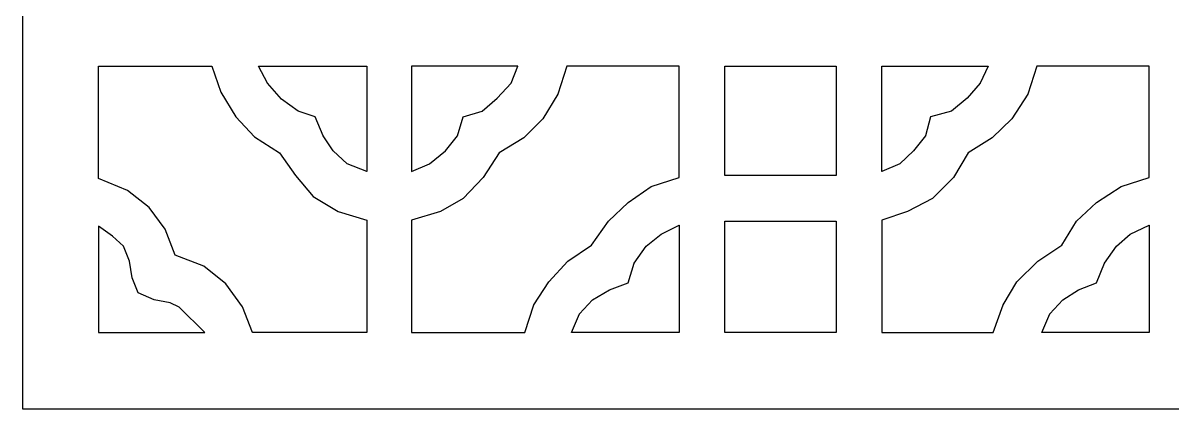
# Model space of a CAD drawing. Header units: centimetres. Extents: x 18.13 to 27, y 0.12 to 9.
# Drawn here: x 18.13 to 22.569, y 0.124 to 1.616 of the extents above; entities that cross this region are included whole.
import ezdxf

# ---------------------------------------------------------------- set-up
doc = ezdxf.new("R2010")
doc.units = ezdxf.units.CM
doc.header["$MEASUREMENT"] = 0
doc.layers.add('layer 1', color=7, linetype='Continuous')

msp = doc.modelspace()

# ---------------------------------------------------------------- linework, layer by layer
at = {"layer": 'layer 1', "color": 250}
for points, knots in [([(18.13026, 9.00077), (18.13026, 9.00077), (18.13026, 0.12357), (18.13026, 0.12357), (18.13026, 0.12357), (18.13026, 0.12357), (26.99977, 0.12357), (26.99977, 0.12357), (26.99977, 0.12357), (26.99977, 0.12357), (26.99977, 9.00077), (26.99977, 9.00077), (26.99977, 9.00077), (26.99977, 9.00077), (18.13026, 9.00077), (18.13026, 9.00077)], [0, 0, 0, 0, 0.2, 0.2, 0.2, 0.2, 0.4, 0.4, 0.4, 0.4, 0.6, 0.6, 0.6, 0.6, 1, 1, 1, 1]), ([(18.85981, 1.44827), (18.85981, 1.44827), (18.42207, 1.44827), (18.42207, 1.44827), (18.42207, 1.44827), (18.42207, 1.44827), (18.42207, 1.01435), (18.42207, 1.01435), (18.42207, 1.01435), (18.42207, 1.01435), (18.53341, 0.96829), (18.53341, 0.96829), (18.53341, 0.96829), (18.53341, 0.96829), (18.61791, 0.90302), (18.61791, 0.90302), (18.61791, 0.90302), (18.61791, 0.90302), (18.67935, 0.81855), (18.67935, 0.81855), (18.67935, 0.81855), (18.67935, 0.81855), (18.71774, 0.71872), (18.71774, 0.71872), (18.71774, 0.71872), (18.71774, 0.71872), (18.82906, 0.67645), (18.82906, 0.67645), (18.82906, 0.67645), (18.82906, 0.67645), (18.91356, 0.60736), (18.91356, 0.60736), (18.91356, 0.60736), (18.91356, 0.60736), (18.97885, 0.51906), (18.97885, 0.51906), (18.97885, 0.51906), (18.97885, 0.51906), (19.01722, 0.41924), (19.01722, 0.41924), (19.01722, 0.41924), (19.01722, 0.41924), (19.45879, 0.41924), (19.45879, 0.41924), (19.45879, 0.41924), (19.45879, 0.41924), (19.45879, 0.85312), (19.45879, 0.85312), (19.45879, 0.85312), (19.45879, 0.85312), (19.34742, 0.88767), (19.34742, 0.88767), (19.34742, 0.88767), (19.34742, 0.88767), (19.25143, 0.94525), (19.25143, 0.94525), (19.25143, 0.94525), (19.25143, 0.94525), (19.18233, 1.02589), (19.18233, 1.02589), (19.18233, 1.02589), (19.18233, 1.02589), (19.12088, 1.1142), (19.12088, 1.1142), (19.12088, 1.1142), (19.12088, 1.1142), (19.02491, 1.17561), (19.02491, 1.17561), (19.02491, 1.17561), (19.02491, 1.17561), (18.95194, 1.25242), (18.95194, 1.25242), (18.95194, 1.25242), (18.95194, 1.25242), (18.89436, 1.34842), (18.89436, 1.34842), (18.89436, 1.34842), (18.89436, 1.34842), (18.85981, 1.44827), (18.85981, 1.44827)], [0, 0, 0, 0, 0.047619, 0.047619, 0.047619, 0.047619, 0.0952381, 0.0952381, 0.0952381, 0.0952381, 0.1428571, 0.1428571, 0.1428571, 0.1428571, 0.1904762, 0.1904762, 0.1904762, 0.1904762, 0.2380952, 0.2380952, 0.2380952, 0.2380952, 0.2857143, 0.2857143, 0.2857143, 0.2857143, 0.3333333, 0.3333333, 0.3333333, 0.3333333, 0.3809524, 0.3809524, 0.3809524, 0.3809524, 0.4285714, 0.4285714, 0.4285714, 0.4285714, 0.4761905, 0.4761905, 0.4761905, 0.4761905, 0.5238095, 0.5238095, 0.5238095, 0.5238095, 0.5714286, 0.5714286, 0.5714286, 0.5714286, 0.6190476, 0.6190476, 0.6190476, 0.6190476, 0.6666667, 0.6666667, 0.6666667, 0.6666667, 0.7142857, 0.7142857, 0.7142857, 0.7142857, 0.7619048, 0.7619048, 0.7619048, 0.7619048, 0.8095238, 0.8095238, 0.8095238, 0.8095238, 0.8571429, 0.8571429, 0.8571429, 0.8571429, 0.9047619, 0.9047619, 0.9047619, 0.9047619, 1, 1, 1, 1]), ([(19.04026, 1.44827), (19.04026, 1.44827), (19.07481, 1.38297), (19.07481, 1.38297), (19.07481, 1.38297), (19.07481, 1.38297), (19.12858, 1.32154), (19.12858, 1.32154), (19.12858, 1.32154), (19.12858, 1.32154), (19.19384, 1.27548), (19.19384, 1.27548), (19.19384, 1.27548), (19.19384, 1.27548), (19.25913, 1.25242), (19.25913, 1.25242), (19.25913, 1.25242), (19.25913, 1.25242), (19.28981, 1.17945), (19.28981, 1.17945), (19.28981, 1.17945), (19.28981, 1.17945), (19.32823, 1.12189), (19.32823, 1.12189), (19.32823, 1.12189), (19.32823, 1.12189), (19.382, 1.07196), (19.382, 1.07196), (19.382, 1.07196), (19.382, 1.07196), (19.45879, 1.04124), (19.45879, 1.04124), (19.45879, 1.04124), (19.45879, 1.04124), (19.45879, 1.44827), (19.45879, 1.44827), (19.45879, 1.44827), (19.45879, 1.44827), (19.04026, 1.44827), (19.04026, 1.44827)], [0, 0, 0, 0, 0.0909091, 0.0909091, 0.0909091, 0.0909091, 0.1818182, 0.1818182, 0.1818182, 0.1818182, 0.2727273, 0.2727273, 0.2727273, 0.2727273, 0.3636364, 0.3636364, 0.3636364, 0.3636364, 0.4545455, 0.4545455, 0.4545455, 0.4545455, 0.5454545, 0.5454545, 0.5454545, 0.5454545, 0.6363636, 0.6363636, 0.6363636, 0.6363636, 0.7272727, 0.7272727, 0.7272727, 0.7272727, 0.8181818, 0.8181818, 0.8181818, 0.8181818, 1, 1, 1, 1]), ([(19.63155, 1.04124), (19.63155, 1.04124), (19.63155, 1.44827), (19.63155, 1.44827), (19.63155, 1.44827), (19.63155, 1.44827), (20.04239, 1.44827), (20.04239, 1.44827), (20.04239, 1.44827), (20.04239, 1.44827), (20.01551, 1.38297), (20.01551, 1.38297), (20.01551, 1.38297), (20.01551, 1.38297), (19.96178, 1.32539), (19.96178, 1.32539), (19.96178, 1.32539), (19.96178, 1.32539), (19.90418, 1.27548), (19.90418, 1.27548), (19.90418, 1.27548), (19.90418, 1.27548), (19.83119, 1.25242), (19.83119, 1.25242), (19.83119, 1.25242), (19.83119, 1.25242), (19.80818, 1.17945), (19.80818, 1.17945), (19.80818, 1.17945), (19.80818, 1.17945), (19.76209, 1.12189), (19.76209, 1.12189), (19.76209, 1.12189), (19.76209, 1.12189), (19.7007, 1.07196), (19.7007, 1.07196), (19.7007, 1.07196), (19.7007, 1.07196), (19.63155, 1.04124), (19.63155, 1.04124)], [0, 0, 0, 0, 0.0909091, 0.0909091, 0.0909091, 0.0909091, 0.1818182, 0.1818182, 0.1818182, 0.1818182, 0.2727273, 0.2727273, 0.2727273, 0.2727273, 0.3636364, 0.3636364, 0.3636364, 0.3636364, 0.4545455, 0.4545455, 0.4545455, 0.4545455, 0.5454545, 0.5454545, 0.5454545, 0.5454545, 0.6363636, 0.6363636, 0.6363636, 0.6363636, 0.7272727, 0.7272727, 0.7272727, 0.7272727, 0.8181818, 0.8181818, 0.8181818, 0.8181818, 1, 1, 1, 1]), ([(20.23055, 1.44827), (20.23055, 1.44827), (20.66442, 1.44827), (20.66442, 1.44827), (20.66442, 1.44827), (20.66442, 1.44827), (20.66442, 1.01821), (20.66442, 1.01821), (20.66442, 1.01821), (20.66442, 1.01821), (20.55692, 0.98366), (20.55692, 0.98366), (20.55692, 0.98366), (20.55692, 0.98366), (20.46861, 0.92222), (20.46861, 0.92222), (20.46861, 0.92222), (20.46861, 0.92222), (20.3918, 0.84925), (20.3918, 0.84925), (20.3918, 0.84925), (20.3918, 0.84925), (20.32654, 0.75708), (20.32654, 0.75708), (20.32654, 0.75708), (20.32654, 0.75708), (20.23439, 0.69565), (20.23439, 0.69565), (20.23439, 0.69565), (20.23439, 0.69565), (20.16144, 0.61504), (20.16144, 0.61504), (20.16144, 0.61504), (20.16144, 0.61504), (20.10382, 0.52672), (20.10382, 0.52672), (20.10382, 0.52672), (20.10382, 0.52672), (20.06927, 0.41924), (20.06927, 0.41924), (20.06927, 0.41924), (20.06927, 0.41924), (19.63155, 0.41924), (19.63155, 0.41924), (19.63155, 0.41924), (19.63155, 0.41924), (19.63155, 0.85312), (19.63155, 0.85312), (19.63155, 0.85312), (19.63155, 0.85312), (19.74293, 0.88767), (19.74293, 0.88767), (19.74293, 0.88767), (19.74293, 0.88767), (19.83119, 0.93755), (19.83119, 0.93755), (19.83119, 0.93755), (19.83119, 0.93755), (19.90802, 1.01821), (19.90802, 1.01821), (19.90802, 1.01821), (19.90802, 1.01821), (19.96948, 1.1142), (19.96948, 1.1142), (19.96948, 1.1142), (19.96948, 1.1142), (20.06541, 1.17179), (20.06541, 1.17179), (20.06541, 1.17179), (20.06541, 1.17179), (20.13838, 1.24474), (20.13838, 1.24474), (20.13838, 1.24474), (20.13838, 1.24474), (20.19595, 1.34073), (20.19595, 1.34073), (20.19595, 1.34073), (20.19595, 1.34073), (20.23055, 1.44827), (20.23055, 1.44827)], [0, 0, 0, 0, 0.047619, 0.047619, 0.047619, 0.047619, 0.0952381, 0.0952381, 0.0952381, 0.0952381, 0.1428571, 0.1428571, 0.1428571, 0.1428571, 0.1904762, 0.1904762, 0.1904762, 0.1904762, 0.2380952, 0.2380952, 0.2380952, 0.2380952, 0.2857143, 0.2857143, 0.2857143, 0.2857143, 0.3333333, 0.3333333, 0.3333333, 0.3333333, 0.3809524, 0.3809524, 0.3809524, 0.3809524, 0.4285714, 0.4285714, 0.4285714, 0.4285714, 0.4761905, 0.4761905, 0.4761905, 0.4761905, 0.5238095, 0.5238095, 0.5238095, 0.5238095, 0.5714286, 0.5714286, 0.5714286, 0.5714286, 0.6190476, 0.6190476, 0.6190476, 0.6190476, 0.6666667, 0.6666667, 0.6666667, 0.6666667, 0.7142857, 0.7142857, 0.7142857, 0.7142857, 0.7619048, 0.7619048, 0.7619048, 0.7619048, 0.8095238, 0.8095238, 0.8095238, 0.8095238, 0.8571429, 0.8571429, 0.8571429, 0.8571429, 0.9047619, 0.9047619, 0.9047619, 0.9047619, 1, 1, 1, 1]), ([(21.27103, 1.02589), (21.27103, 1.02589), (21.27103, 1.44827), (21.27103, 1.44827), (21.27103, 1.44827), (21.27103, 1.44827), (20.84102, 1.44827), (20.84102, 1.44827), (20.84102, 1.44827), (20.84102, 1.44827), (20.84102, 1.02589), (20.84102, 1.02589), (20.84102, 1.02589), (20.84102, 1.02589), (21.27103, 1.02589), (21.27103, 1.02589)], [0, 0, 0, 0, 0.2, 0.2, 0.2, 0.2, 0.4, 0.4, 0.4, 0.4, 0.6, 0.6, 0.6, 0.6, 1, 1, 1, 1]), ([(21.44771, 1.44827), (21.44771, 1.44827), (21.44771, 1.04124), (21.44771, 1.04124), (21.44771, 1.04124), (21.44771, 1.04124), (21.5168, 1.07196), (21.5168, 1.07196), (21.5168, 1.07196), (21.5168, 1.07196), (21.57057, 1.12189), (21.57057, 1.12189), (21.57057, 1.12189), (21.57057, 1.12189), (21.61664, 1.17945), (21.61664, 1.17945), (21.61664, 1.17945), (21.61664, 1.17945), (21.63585, 1.25242), (21.63585, 1.25242), (21.63585, 1.25242), (21.63585, 1.25242), (21.71649, 1.27548), (21.71649, 1.27548), (21.71649, 1.27548), (21.71649, 1.27548), (21.77786, 1.32539), (21.77786, 1.32539), (21.77786, 1.32539), (21.77786, 1.32539), (21.82781, 1.38297), (21.82781, 1.38297), (21.82781, 1.38297), (21.82781, 1.38297), (21.85852, 1.44827), (21.85852, 1.44827), (21.85852, 1.44827), (21.85852, 1.44827), (21.44771, 1.44827), (21.44771, 1.44827)], [0, 0, 0, 0, 0.0909091, 0.0909091, 0.0909091, 0.0909091, 0.1818182, 0.1818182, 0.1818182, 0.1818182, 0.2727273, 0.2727273, 0.2727273, 0.2727273, 0.3636364, 0.3636364, 0.3636364, 0.3636364, 0.4545455, 0.4545455, 0.4545455, 0.4545455, 0.5454545, 0.5454545, 0.5454545, 0.5454545, 0.6363636, 0.6363636, 0.6363636, 0.6363636, 0.7272727, 0.7272727, 0.7272727, 0.7272727, 0.8181818, 0.8181818, 0.8181818, 0.8181818, 1, 1, 1, 1]), ([(22.48053, 1.01821), (22.48053, 1.01821), (22.37303, 0.98366), (22.37303, 0.98366), (22.37303, 0.98366), (22.37303, 0.98366), (22.27707, 0.92222), (22.27707, 0.92222), (22.27707, 0.92222), (22.27707, 0.92222), (22.20023, 0.84925), (22.20023, 0.84925), (22.20023, 0.84925), (22.20023, 0.84925), (22.14269, 0.75708), (22.14269, 0.75708), (22.14269, 0.75708), (22.14269, 0.75708), (22.0505, 0.69565), (22.0505, 0.69565), (22.0505, 0.69565), (22.0505, 0.69565), (21.96987, 0.61504), (21.96987, 0.61504), (21.96987, 0.61504), (21.96987, 0.61504), (21.9161, 0.52672), (21.9161, 0.52672), (21.9161, 0.52672), (21.9161, 0.52672), (21.87771, 0.41924), (21.87771, 0.41924), (21.87771, 0.41924), (21.87771, 0.41924), (21.44771, 0.41924), (21.44771, 0.41924), (21.44771, 0.41924), (21.44771, 0.41924), (21.44771, 0.85312), (21.44771, 0.85312), (21.44771, 0.85312), (21.44771, 0.85312), (21.54752, 0.88767), (21.54752, 0.88767), (21.54752, 0.88767), (21.54752, 0.88767), (21.64349, 0.93755), (21.64349, 0.93755), (21.64349, 0.93755), (21.64349, 0.93755), (21.72414, 1.01821), (21.72414, 1.01821), (21.72414, 1.01821), (21.72414, 1.01821), (21.78175, 1.1142), (21.78175, 1.1142), (21.78175, 1.1142), (21.78175, 1.1142), (21.87388, 1.17179), (21.87388, 1.17179), (21.87388, 1.17179), (21.87388, 1.17179), (21.95068, 1.24474), (21.95068, 1.24474), (21.95068, 1.24474), (21.95068, 1.24474), (22.01213, 1.34073), (22.01213, 1.34073), (22.01213, 1.34073), (22.01213, 1.34073), (22.04663, 1.44827), (22.04663, 1.44827), (22.04663, 1.44827), (22.04663, 1.44827), (22.48053, 1.44827), (22.48053, 1.44827), (22.48053, 1.44827), (22.48053, 1.44827), (22.48053, 1.01821), (22.48053, 1.01821)], [0, 0, 0, 0, 0.047619, 0.047619, 0.047619, 0.047619, 0.0952381, 0.0952381, 0.0952381, 0.0952381, 0.1428571, 0.1428571, 0.1428571, 0.1428571, 0.1904762, 0.1904762, 0.1904762, 0.1904762, 0.2380952, 0.2380952, 0.2380952, 0.2380952, 0.2857143, 0.2857143, 0.2857143, 0.2857143, 0.3333333, 0.3333333, 0.3333333, 0.3333333, 0.3809524, 0.3809524, 0.3809524, 0.3809524, 0.4285714, 0.4285714, 0.4285714, 0.4285714, 0.4761905, 0.4761905, 0.4761905, 0.4761905, 0.5238095, 0.5238095, 0.5238095, 0.5238095, 0.5714286, 0.5714286, 0.5714286, 0.5714286, 0.6190476, 0.6190476, 0.6190476, 0.6190476, 0.6666667, 0.6666667, 0.6666667, 0.6666667, 0.7142857, 0.7142857, 0.7142857, 0.7142857, 0.7619048, 0.7619048, 0.7619048, 0.7619048, 0.8095238, 0.8095238, 0.8095238, 0.8095238, 0.8571429, 0.8571429, 0.8571429, 0.8571429, 0.9047619, 0.9047619, 0.9047619, 0.9047619, 1, 1, 1, 1]), ([(21.27103, 0.41924), (21.27103, 0.41924), (21.27103, 0.84925), (21.27103, 0.84925), (21.27103, 0.84925), (21.27103, 0.84925), (20.84102, 0.84925), (20.84102, 0.84925), (20.84102, 0.84925), (20.84102, 0.84925), (20.84102, 0.41924), (20.84102, 0.41924), (20.84102, 0.41924), (20.84102, 0.41924), (21.27103, 0.41924), (21.27103, 0.41924)], [0, 0, 0, 0, 0.2, 0.2, 0.2, 0.2, 0.4, 0.4, 0.4, 0.4, 0.6, 0.6, 0.6, 0.6, 1, 1, 1, 1]), ([(18.83292, 0.41924), (18.83292, 0.41924), (18.42207, 0.41924), (18.42207, 0.41924), (18.42207, 0.41924), (18.42207, 0.41924), (18.42207, 0.83005), (18.42207, 0.83005), (18.42207, 0.83005), (18.42207, 0.83005), (18.47582, 0.79169), (18.47582, 0.79169), (18.47582, 0.79169), (18.47582, 0.79169), (18.51808, 0.75327), (18.51808, 0.75327), (18.51808, 0.75327), (18.51808, 0.75327), (18.5411, 0.69565), (18.5411, 0.69565), (18.5411, 0.69565), (18.5411, 0.69565), (18.55265, 0.63039), (18.55265, 0.63039), (18.55265, 0.63039), (18.55265, 0.63039), (18.57564, 0.57281), (18.57564, 0.57281), (18.57564, 0.57281), (18.57564, 0.57281), (18.63708, 0.54594), (18.63708, 0.54594), (18.63708, 0.54594), (18.63708, 0.54594), (18.69855, 0.53441), (18.69855, 0.53441), (18.69855, 0.53441), (18.69855, 0.53441), (18.73419, 0.51797), (18.73419, 0.51797), (18.73419, 0.51797), (18.73419, 0.51797), (18.83292, 0.41924), (18.83292, 0.41924)], [0, 0, 0, 0, 0.0833333, 0.0833333, 0.0833333, 0.0833333, 0.1666667, 0.1666667, 0.1666667, 0.1666667, 0.25, 0.25, 0.25, 0.25, 0.3333333, 0.3333333, 0.3333333, 0.3333333, 0.4166667, 0.4166667, 0.4166667, 0.4166667, 0.5, 0.5, 0.5, 0.5, 0.5833333, 0.5833333, 0.5833333, 0.5833333, 0.6666667, 0.6666667, 0.6666667, 0.6666667, 0.75, 0.75, 0.75, 0.75, 0.8333333, 0.8333333, 0.8333333, 0.8333333, 1, 1, 1, 1]), ([(20.66442, 0.83389), (20.66442, 0.83389), (20.59531, 0.79933), (20.59531, 0.79933), (20.59531, 0.79933), (20.59531, 0.79933), (20.53769, 0.75327), (20.53769, 0.75327), (20.53769, 0.75327), (20.53769, 0.75327), (20.49165, 0.68797), (20.49165, 0.68797), (20.49165, 0.68797), (20.49165, 0.68797), (20.46861, 0.61122), (20.46861, 0.61122), (20.46861, 0.61122), (20.46861, 0.61122), (20.39563, 0.58433), (20.39563, 0.58433), (20.39563, 0.58433), (20.39563, 0.58433), (20.33038, 0.54594), (20.33038, 0.54594), (20.33038, 0.54594), (20.33038, 0.54594), (20.28046, 0.49215), (20.28046, 0.49215), (20.28046, 0.49215), (20.28046, 0.49215), (20.24973, 0.41924), (20.24973, 0.41924), (20.24973, 0.41924), (20.24973, 0.41924), (20.66442, 0.41924), (20.66442, 0.41924), (20.66442, 0.41924), (20.66442, 0.41924), (20.66442, 0.83389), (20.66442, 0.83389)], [0, 0, 0, 0, 0.0909091, 0.0909091, 0.0909091, 0.0909091, 0.1818182, 0.1818182, 0.1818182, 0.1818182, 0.2727273, 0.2727273, 0.2727273, 0.2727273, 0.3636364, 0.3636364, 0.3636364, 0.3636364, 0.4545455, 0.4545455, 0.4545455, 0.4545455, 0.5454545, 0.5454545, 0.5454545, 0.5454545, 0.6363636, 0.6363636, 0.6363636, 0.6363636, 0.7272727, 0.7272727, 0.7272727, 0.7272727, 0.8181818, 0.8181818, 0.8181818, 0.8181818, 1, 1, 1, 1]), ([(22.48053, 0.41924), (22.48053, 0.41924), (22.48053, 0.83389), (22.48053, 0.83389), (22.48053, 0.83389), (22.48053, 0.83389), (22.40759, 0.79933), (22.40759, 0.79933), (22.40759, 0.79933), (22.40759, 0.79933), (22.35384, 0.75327), (22.35384, 0.75327), (22.35384, 0.75327), (22.35384, 0.75327), (22.30775, 0.68797), (22.30775, 0.68797), (22.30775, 0.68797), (22.30775, 0.68797), (22.27707, 0.61122), (22.27707, 0.61122), (22.27707, 0.61122), (22.27707, 0.61122), (22.20792, 0.58433), (22.20792, 0.58433), (22.20792, 0.58433), (22.20792, 0.58433), (22.14648, 0.54594), (22.14648, 0.54594), (22.14648, 0.54594), (22.14648, 0.54594), (22.09659, 0.49215), (22.09659, 0.49215), (22.09659, 0.49215), (22.09659, 0.49215), (22.06588, 0.41924), (22.06588, 0.41924), (22.06588, 0.41924), (22.06588, 0.41924), (22.48053, 0.41924), (22.48053, 0.41924)], [0, 0, 0, 0, 0.0909091, 0.0909091, 0.0909091, 0.0909091, 0.1818182, 0.1818182, 0.1818182, 0.1818182, 0.2727273, 0.2727273, 0.2727273, 0.2727273, 0.3636364, 0.3636364, 0.3636364, 0.3636364, 0.4545455, 0.4545455, 0.4545455, 0.4545455, 0.5454545, 0.5454545, 0.5454545, 0.5454545, 0.6363636, 0.6363636, 0.6363636, 0.6363636, 0.7272727, 0.7272727, 0.7272727, 0.7272727, 0.8181818, 0.8181818, 0.8181818, 0.8181818, 1, 1, 1, 1])]:
    msp.add_open_spline(points, degree=3, knots=knots, dxfattribs=at)
at = {"layer": 'layer 1', "lineweight": 9}
for points, knots in [([(18.13026, 9.00077), (18.13026, 9.00077), (18.13026, 0.12357), (18.13026, 0.12357), (18.13026, 0.12357), (18.13026, 0.12357), (26.99977, 0.12357), (26.99977, 0.12357), (26.99977, 0.12357), (26.99977, 0.12357), (26.99977, 9.00077), (26.99977, 9.00077), (26.99977, 9.00077), (26.99977, 9.00077), (18.13026, 9.00077), (18.13026, 9.00077)], [0, 0, 0, 0, 0.2, 0.2, 0.2, 0.2, 0.4, 0.4, 0.4, 0.4, 0.6, 0.6, 0.6, 0.6, 1, 1, 1, 1]), ([(18.85981, 1.44827), (18.85981, 1.44827), (18.42207, 1.44827), (18.42207, 1.44827), (18.42207, 1.44827), (18.42207, 1.44827), (18.42207, 1.01435), (18.42207, 1.01435), (18.42207, 1.01435), (18.42207, 1.01435), (18.53341, 0.96829), (18.53341, 0.96829), (18.53341, 0.96829), (18.53341, 0.96829), (18.61791, 0.90302), (18.61791, 0.90302), (18.61791, 0.90302), (18.61791, 0.90302), (18.67935, 0.81855), (18.67935, 0.81855), (18.67935, 0.81855), (18.67935, 0.81855), (18.71774, 0.71872), (18.71774, 0.71872), (18.71774, 0.71872), (18.71774, 0.71872), (18.82906, 0.67645), (18.82906, 0.67645), (18.82906, 0.67645), (18.82906, 0.67645), (18.91356, 0.60736), (18.91356, 0.60736), (18.91356, 0.60736), (18.91356, 0.60736), (18.97885, 0.51906), (18.97885, 0.51906), (18.97885, 0.51906), (18.97885, 0.51906), (19.01722, 0.41924), (19.01722, 0.41924), (19.01722, 0.41924), (19.01722, 0.41924), (19.45879, 0.41924), (19.45879, 0.41924), (19.45879, 0.41924), (19.45879, 0.41924), (19.45879, 0.85312), (19.45879, 0.85312), (19.45879, 0.85312), (19.45879, 0.85312), (19.34742, 0.88767), (19.34742, 0.88767), (19.34742, 0.88767), (19.34742, 0.88767), (19.25143, 0.94525), (19.25143, 0.94525), (19.25143, 0.94525), (19.25143, 0.94525), (19.18233, 1.02589), (19.18233, 1.02589), (19.18233, 1.02589), (19.18233, 1.02589), (19.12088, 1.1142), (19.12088, 1.1142), (19.12088, 1.1142), (19.12088, 1.1142), (19.02491, 1.17561), (19.02491, 1.17561), (19.02491, 1.17561), (19.02491, 1.17561), (18.95194, 1.25242), (18.95194, 1.25242), (18.95194, 1.25242), (18.95194, 1.25242), (18.89436, 1.34842), (18.89436, 1.34842), (18.89436, 1.34842), (18.89436, 1.34842), (18.85981, 1.44827), (18.85981, 1.44827)], [0, 0, 0, 0, 0.047619, 0.047619, 0.047619, 0.047619, 0.0952381, 0.0952381, 0.0952381, 0.0952381, 0.1428571, 0.1428571, 0.1428571, 0.1428571, 0.1904762, 0.1904762, 0.1904762, 0.1904762, 0.2380952, 0.2380952, 0.2380952, 0.2380952, 0.2857143, 0.2857143, 0.2857143, 0.2857143, 0.3333333, 0.3333333, 0.3333333, 0.3333333, 0.3809524, 0.3809524, 0.3809524, 0.3809524, 0.4285714, 0.4285714, 0.4285714, 0.4285714, 0.4761905, 0.4761905, 0.4761905, 0.4761905, 0.5238095, 0.5238095, 0.5238095, 0.5238095, 0.5714286, 0.5714286, 0.5714286, 0.5714286, 0.6190476, 0.6190476, 0.6190476, 0.6190476, 0.6666667, 0.6666667, 0.6666667, 0.6666667, 0.7142857, 0.7142857, 0.7142857, 0.7142857, 0.7619048, 0.7619048, 0.7619048, 0.7619048, 0.8095238, 0.8095238, 0.8095238, 0.8095238, 0.8571429, 0.8571429, 0.8571429, 0.8571429, 0.9047619, 0.9047619, 0.9047619, 0.9047619, 1, 1, 1, 1]), ([(19.04026, 1.44827), (19.04026, 1.44827), (19.07481, 1.38297), (19.07481, 1.38297), (19.07481, 1.38297), (19.07481, 1.38297), (19.12858, 1.32154), (19.12858, 1.32154), (19.12858, 1.32154), (19.12858, 1.32154), (19.19384, 1.27548), (19.19384, 1.27548), (19.19384, 1.27548), (19.19384, 1.27548), (19.25913, 1.25242), (19.25913, 1.25242), (19.25913, 1.25242), (19.25913, 1.25242), (19.28981, 1.17945), (19.28981, 1.17945), (19.28981, 1.17945), (19.28981, 1.17945), (19.32823, 1.12189), (19.32823, 1.12189), (19.32823, 1.12189), (19.32823, 1.12189), (19.382, 1.07196), (19.382, 1.07196), (19.382, 1.07196), (19.382, 1.07196), (19.45879, 1.04124), (19.45879, 1.04124), (19.45879, 1.04124), (19.45879, 1.04124), (19.45879, 1.44827), (19.45879, 1.44827), (19.45879, 1.44827), (19.45879, 1.44827), (19.04026, 1.44827), (19.04026, 1.44827)], [0, 0, 0, 0, 0.0909091, 0.0909091, 0.0909091, 0.0909091, 0.1818182, 0.1818182, 0.1818182, 0.1818182, 0.2727273, 0.2727273, 0.2727273, 0.2727273, 0.3636364, 0.3636364, 0.3636364, 0.3636364, 0.4545455, 0.4545455, 0.4545455, 0.4545455, 0.5454545, 0.5454545, 0.5454545, 0.5454545, 0.6363636, 0.6363636, 0.6363636, 0.6363636, 0.7272727, 0.7272727, 0.7272727, 0.7272727, 0.8181818, 0.8181818, 0.8181818, 0.8181818, 1, 1, 1, 1]), ([(19.63155, 1.04124), (19.63155, 1.04124), (19.63155, 1.44827), (19.63155, 1.44827), (19.63155, 1.44827), (19.63155, 1.44827), (20.04239, 1.44827), (20.04239, 1.44827), (20.04239, 1.44827), (20.04239, 1.44827), (20.01551, 1.38297), (20.01551, 1.38297), (20.01551, 1.38297), (20.01551, 1.38297), (19.96178, 1.32539), (19.96178, 1.32539), (19.96178, 1.32539), (19.96178, 1.32539), (19.90418, 1.27548), (19.90418, 1.27548), (19.90418, 1.27548), (19.90418, 1.27548), (19.83119, 1.25242), (19.83119, 1.25242), (19.83119, 1.25242), (19.83119, 1.25242), (19.80818, 1.17945), (19.80818, 1.17945), (19.80818, 1.17945), (19.80818, 1.17945), (19.76209, 1.12189), (19.76209, 1.12189), (19.76209, 1.12189), (19.76209, 1.12189), (19.7007, 1.07196), (19.7007, 1.07196), (19.7007, 1.07196), (19.7007, 1.07196), (19.63155, 1.04124), (19.63155, 1.04124)], [0, 0, 0, 0, 0.0909091, 0.0909091, 0.0909091, 0.0909091, 0.1818182, 0.1818182, 0.1818182, 0.1818182, 0.2727273, 0.2727273, 0.2727273, 0.2727273, 0.3636364, 0.3636364, 0.3636364, 0.3636364, 0.4545455, 0.4545455, 0.4545455, 0.4545455, 0.5454545, 0.5454545, 0.5454545, 0.5454545, 0.6363636, 0.6363636, 0.6363636, 0.6363636, 0.7272727, 0.7272727, 0.7272727, 0.7272727, 0.8181818, 0.8181818, 0.8181818, 0.8181818, 1, 1, 1, 1]), ([(20.23055, 1.44827), (20.23055, 1.44827), (20.66442, 1.44827), (20.66442, 1.44827), (20.66442, 1.44827), (20.66442, 1.44827), (20.66442, 1.01821), (20.66442, 1.01821), (20.66442, 1.01821), (20.66442, 1.01821), (20.55692, 0.98366), (20.55692, 0.98366), (20.55692, 0.98366), (20.55692, 0.98366), (20.46861, 0.92222), (20.46861, 0.92222), (20.46861, 0.92222), (20.46861, 0.92222), (20.3918, 0.84925), (20.3918, 0.84925), (20.3918, 0.84925), (20.3918, 0.84925), (20.32654, 0.75708), (20.32654, 0.75708), (20.32654, 0.75708), (20.32654, 0.75708), (20.23439, 0.69565), (20.23439, 0.69565), (20.23439, 0.69565), (20.23439, 0.69565), (20.16144, 0.61504), (20.16144, 0.61504), (20.16144, 0.61504), (20.16144, 0.61504), (20.10382, 0.52672), (20.10382, 0.52672), (20.10382, 0.52672), (20.10382, 0.52672), (20.06927, 0.41924), (20.06927, 0.41924), (20.06927, 0.41924), (20.06927, 0.41924), (19.63155, 0.41924), (19.63155, 0.41924), (19.63155, 0.41924), (19.63155, 0.41924), (19.63155, 0.85312), (19.63155, 0.85312), (19.63155, 0.85312), (19.63155, 0.85312), (19.74293, 0.88767), (19.74293, 0.88767), (19.74293, 0.88767), (19.74293, 0.88767), (19.83119, 0.93755), (19.83119, 0.93755), (19.83119, 0.93755), (19.83119, 0.93755), (19.90802, 1.01821), (19.90802, 1.01821), (19.90802, 1.01821), (19.90802, 1.01821), (19.96948, 1.1142), (19.96948, 1.1142), (19.96948, 1.1142), (19.96948, 1.1142), (20.06541, 1.17179), (20.06541, 1.17179), (20.06541, 1.17179), (20.06541, 1.17179), (20.13838, 1.24474), (20.13838, 1.24474), (20.13838, 1.24474), (20.13838, 1.24474), (20.19595, 1.34073), (20.19595, 1.34073), (20.19595, 1.34073), (20.19595, 1.34073), (20.23055, 1.44827), (20.23055, 1.44827)], [0, 0, 0, 0, 0.047619, 0.047619, 0.047619, 0.047619, 0.0952381, 0.0952381, 0.0952381, 0.0952381, 0.1428571, 0.1428571, 0.1428571, 0.1428571, 0.1904762, 0.1904762, 0.1904762, 0.1904762, 0.2380952, 0.2380952, 0.2380952, 0.2380952, 0.2857143, 0.2857143, 0.2857143, 0.2857143, 0.3333333, 0.3333333, 0.3333333, 0.3333333, 0.3809524, 0.3809524, 0.3809524, 0.3809524, 0.4285714, 0.4285714, 0.4285714, 0.4285714, 0.4761905, 0.4761905, 0.4761905, 0.4761905, 0.5238095, 0.5238095, 0.5238095, 0.5238095, 0.5714286, 0.5714286, 0.5714286, 0.5714286, 0.6190476, 0.6190476, 0.6190476, 0.6190476, 0.6666667, 0.6666667, 0.6666667, 0.6666667, 0.7142857, 0.7142857, 0.7142857, 0.7142857, 0.7619048, 0.7619048, 0.7619048, 0.7619048, 0.8095238, 0.8095238, 0.8095238, 0.8095238, 0.8571429, 0.8571429, 0.8571429, 0.8571429, 0.9047619, 0.9047619, 0.9047619, 0.9047619, 1, 1, 1, 1]), ([(21.27103, 1.02589), (21.27103, 1.02589), (21.27103, 1.44827), (21.27103, 1.44827), (21.27103, 1.44827), (21.27103, 1.44827), (20.84102, 1.44827), (20.84102, 1.44827), (20.84102, 1.44827), (20.84102, 1.44827), (20.84102, 1.02589), (20.84102, 1.02589), (20.84102, 1.02589), (20.84102, 1.02589), (21.27103, 1.02589), (21.27103, 1.02589)], [0, 0, 0, 0, 0.2, 0.2, 0.2, 0.2, 0.4, 0.4, 0.4, 0.4, 0.6, 0.6, 0.6, 0.6, 1, 1, 1, 1]), ([(21.44771, 1.44827), (21.44771, 1.44827), (21.44771, 1.04124), (21.44771, 1.04124), (21.44771, 1.04124), (21.44771, 1.04124), (21.5168, 1.07196), (21.5168, 1.07196), (21.5168, 1.07196), (21.5168, 1.07196), (21.57057, 1.12189), (21.57057, 1.12189), (21.57057, 1.12189), (21.57057, 1.12189), (21.61664, 1.17945), (21.61664, 1.17945), (21.61664, 1.17945), (21.61664, 1.17945), (21.63585, 1.25242), (21.63585, 1.25242), (21.63585, 1.25242), (21.63585, 1.25242), (21.71649, 1.27548), (21.71649, 1.27548), (21.71649, 1.27548), (21.71649, 1.27548), (21.77786, 1.32539), (21.77786, 1.32539), (21.77786, 1.32539), (21.77786, 1.32539), (21.82781, 1.38297), (21.82781, 1.38297), (21.82781, 1.38297), (21.82781, 1.38297), (21.85852, 1.44827), (21.85852, 1.44827), (21.85852, 1.44827), (21.85852, 1.44827), (21.44771, 1.44827), (21.44771, 1.44827)], [0, 0, 0, 0, 0.0909091, 0.0909091, 0.0909091, 0.0909091, 0.1818182, 0.1818182, 0.1818182, 0.1818182, 0.2727273, 0.2727273, 0.2727273, 0.2727273, 0.3636364, 0.3636364, 0.3636364, 0.3636364, 0.4545455, 0.4545455, 0.4545455, 0.4545455, 0.5454545, 0.5454545, 0.5454545, 0.5454545, 0.6363636, 0.6363636, 0.6363636, 0.6363636, 0.7272727, 0.7272727, 0.7272727, 0.7272727, 0.8181818, 0.8181818, 0.8181818, 0.8181818, 1, 1, 1, 1]), ([(22.48053, 1.01821), (22.48053, 1.01821), (22.37303, 0.98366), (22.37303, 0.98366), (22.37303, 0.98366), (22.37303, 0.98366), (22.27707, 0.92222), (22.27707, 0.92222), (22.27707, 0.92222), (22.27707, 0.92222), (22.20023, 0.84925), (22.20023, 0.84925), (22.20023, 0.84925), (22.20023, 0.84925), (22.14269, 0.75708), (22.14269, 0.75708), (22.14269, 0.75708), (22.14269, 0.75708), (22.0505, 0.69565), (22.0505, 0.69565), (22.0505, 0.69565), (22.0505, 0.69565), (21.96987, 0.61504), (21.96987, 0.61504), (21.96987, 0.61504), (21.96987, 0.61504), (21.9161, 0.52672), (21.9161, 0.52672), (21.9161, 0.52672), (21.9161, 0.52672), (21.87771, 0.41924), (21.87771, 0.41924), (21.87771, 0.41924), (21.87771, 0.41924), (21.44771, 0.41924), (21.44771, 0.41924), (21.44771, 0.41924), (21.44771, 0.41924), (21.44771, 0.85312), (21.44771, 0.85312), (21.44771, 0.85312), (21.44771, 0.85312), (21.54752, 0.88767), (21.54752, 0.88767), (21.54752, 0.88767), (21.54752, 0.88767), (21.64349, 0.93755), (21.64349, 0.93755), (21.64349, 0.93755), (21.64349, 0.93755), (21.72414, 1.01821), (21.72414, 1.01821), (21.72414, 1.01821), (21.72414, 1.01821), (21.78175, 1.1142), (21.78175, 1.1142), (21.78175, 1.1142), (21.78175, 1.1142), (21.87388, 1.17179), (21.87388, 1.17179), (21.87388, 1.17179), (21.87388, 1.17179), (21.95068, 1.24474), (21.95068, 1.24474), (21.95068, 1.24474), (21.95068, 1.24474), (22.01213, 1.34073), (22.01213, 1.34073), (22.01213, 1.34073), (22.01213, 1.34073), (22.04663, 1.44827), (22.04663, 1.44827), (22.04663, 1.44827), (22.04663, 1.44827), (22.48053, 1.44827), (22.48053, 1.44827), (22.48053, 1.44827), (22.48053, 1.44827), (22.48053, 1.01821), (22.48053, 1.01821)], [0, 0, 0, 0, 0.047619, 0.047619, 0.047619, 0.047619, 0.0952381, 0.0952381, 0.0952381, 0.0952381, 0.1428571, 0.1428571, 0.1428571, 0.1428571, 0.1904762, 0.1904762, 0.1904762, 0.1904762, 0.2380952, 0.2380952, 0.2380952, 0.2380952, 0.2857143, 0.2857143, 0.2857143, 0.2857143, 0.3333333, 0.3333333, 0.3333333, 0.3333333, 0.3809524, 0.3809524, 0.3809524, 0.3809524, 0.4285714, 0.4285714, 0.4285714, 0.4285714, 0.4761905, 0.4761905, 0.4761905, 0.4761905, 0.5238095, 0.5238095, 0.5238095, 0.5238095, 0.5714286, 0.5714286, 0.5714286, 0.5714286, 0.6190476, 0.6190476, 0.6190476, 0.6190476, 0.6666667, 0.6666667, 0.6666667, 0.6666667, 0.7142857, 0.7142857, 0.7142857, 0.7142857, 0.7619048, 0.7619048, 0.7619048, 0.7619048, 0.8095238, 0.8095238, 0.8095238, 0.8095238, 0.8571429, 0.8571429, 0.8571429, 0.8571429, 0.9047619, 0.9047619, 0.9047619, 0.9047619, 1, 1, 1, 1]), ([(21.27103, 0.41924), (21.27103, 0.41924), (21.27103, 0.84925), (21.27103, 0.84925), (21.27103, 0.84925), (21.27103, 0.84925), (20.84102, 0.84925), (20.84102, 0.84925), (20.84102, 0.84925), (20.84102, 0.84925), (20.84102, 0.41924), (20.84102, 0.41924), (20.84102, 0.41924), (20.84102, 0.41924), (21.27103, 0.41924), (21.27103, 0.41924)], [0, 0, 0, 0, 0.2, 0.2, 0.2, 0.2, 0.4, 0.4, 0.4, 0.4, 0.6, 0.6, 0.6, 0.6, 1, 1, 1, 1]), ([(18.83292, 0.41924), (18.83292, 0.41924), (18.42207, 0.41924), (18.42207, 0.41924), (18.42207, 0.41924), (18.42207, 0.41924), (18.42207, 0.83005), (18.42207, 0.83005), (18.42207, 0.83005), (18.42207, 0.83005), (18.47582, 0.79169), (18.47582, 0.79169), (18.47582, 0.79169), (18.47582, 0.79169), (18.51808, 0.75327), (18.51808, 0.75327), (18.51808, 0.75327), (18.51808, 0.75327), (18.5411, 0.69565), (18.5411, 0.69565), (18.5411, 0.69565), (18.5411, 0.69565), (18.55265, 0.63039), (18.55265, 0.63039), (18.55265, 0.63039), (18.55265, 0.63039), (18.57564, 0.57281), (18.57564, 0.57281), (18.57564, 0.57281), (18.57564, 0.57281), (18.63708, 0.54594), (18.63708, 0.54594), (18.63708, 0.54594), (18.63708, 0.54594), (18.69855, 0.53441), (18.69855, 0.53441), (18.69855, 0.53441), (18.69855, 0.53441), (18.73419, 0.51797), (18.73419, 0.51797), (18.73419, 0.51797), (18.73419, 0.51797), (18.83292, 0.41924), (18.83292, 0.41924)], [0, 0, 0, 0, 0.0833333, 0.0833333, 0.0833333, 0.0833333, 0.1666667, 0.1666667, 0.1666667, 0.1666667, 0.25, 0.25, 0.25, 0.25, 0.3333333, 0.3333333, 0.3333333, 0.3333333, 0.4166667, 0.4166667, 0.4166667, 0.4166667, 0.5, 0.5, 0.5, 0.5, 0.5833333, 0.5833333, 0.5833333, 0.5833333, 0.6666667, 0.6666667, 0.6666667, 0.6666667, 0.75, 0.75, 0.75, 0.75, 0.8333333, 0.8333333, 0.8333333, 0.8333333, 1, 1, 1, 1]), ([(20.66442, 0.83389), (20.66442, 0.83389), (20.59531, 0.79933), (20.59531, 0.79933), (20.59531, 0.79933), (20.59531, 0.79933), (20.53769, 0.75327), (20.53769, 0.75327), (20.53769, 0.75327), (20.53769, 0.75327), (20.49165, 0.68797), (20.49165, 0.68797), (20.49165, 0.68797), (20.49165, 0.68797), (20.46861, 0.61122), (20.46861, 0.61122), (20.46861, 0.61122), (20.46861, 0.61122), (20.39563, 0.58433), (20.39563, 0.58433), (20.39563, 0.58433), (20.39563, 0.58433), (20.33038, 0.54594), (20.33038, 0.54594), (20.33038, 0.54594), (20.33038, 0.54594), (20.28046, 0.49215), (20.28046, 0.49215), (20.28046, 0.49215), (20.28046, 0.49215), (20.24973, 0.41924), (20.24973, 0.41924), (20.24973, 0.41924), (20.24973, 0.41924), (20.66442, 0.41924), (20.66442, 0.41924), (20.66442, 0.41924), (20.66442, 0.41924), (20.66442, 0.83389), (20.66442, 0.83389)], [0, 0, 0, 0, 0.0909091, 0.0909091, 0.0909091, 0.0909091, 0.1818182, 0.1818182, 0.1818182, 0.1818182, 0.2727273, 0.2727273, 0.2727273, 0.2727273, 0.3636364, 0.3636364, 0.3636364, 0.3636364, 0.4545455, 0.4545455, 0.4545455, 0.4545455, 0.5454545, 0.5454545, 0.5454545, 0.5454545, 0.6363636, 0.6363636, 0.6363636, 0.6363636, 0.7272727, 0.7272727, 0.7272727, 0.7272727, 0.8181818, 0.8181818, 0.8181818, 0.8181818, 1, 1, 1, 1]), ([(22.48053, 0.41924), (22.48053, 0.41924), (22.48053, 0.83389), (22.48053, 0.83389), (22.48053, 0.83389), (22.48053, 0.83389), (22.40759, 0.79933), (22.40759, 0.79933), (22.40759, 0.79933), (22.40759, 0.79933), (22.35384, 0.75327), (22.35384, 0.75327), (22.35384, 0.75327), (22.35384, 0.75327), (22.30775, 0.68797), (22.30775, 0.68797), (22.30775, 0.68797), (22.30775, 0.68797), (22.27707, 0.61122), (22.27707, 0.61122), (22.27707, 0.61122), (22.27707, 0.61122), (22.20792, 0.58433), (22.20792, 0.58433), (22.20792, 0.58433), (22.20792, 0.58433), (22.14648, 0.54594), (22.14648, 0.54594), (22.14648, 0.54594), (22.14648, 0.54594), (22.09659, 0.49215), (22.09659, 0.49215), (22.09659, 0.49215), (22.09659, 0.49215), (22.06588, 0.41924), (22.06588, 0.41924), (22.06588, 0.41924), (22.06588, 0.41924), (22.48053, 0.41924), (22.48053, 0.41924)], [0, 0, 0, 0, 0.0909091, 0.0909091, 0.0909091, 0.0909091, 0.1818182, 0.1818182, 0.1818182, 0.1818182, 0.2727273, 0.2727273, 0.2727273, 0.2727273, 0.3636364, 0.3636364, 0.3636364, 0.3636364, 0.4545455, 0.4545455, 0.4545455, 0.4545455, 0.5454545, 0.5454545, 0.5454545, 0.5454545, 0.6363636, 0.6363636, 0.6363636, 0.6363636, 0.7272727, 0.7272727, 0.7272727, 0.7272727, 0.8181818, 0.8181818, 0.8181818, 0.8181818, 1, 1, 1, 1])]:
    msp.add_open_spline(points, degree=3, knots=knots, dxfattribs=at)

doc.saveas('drawing.dxf')
